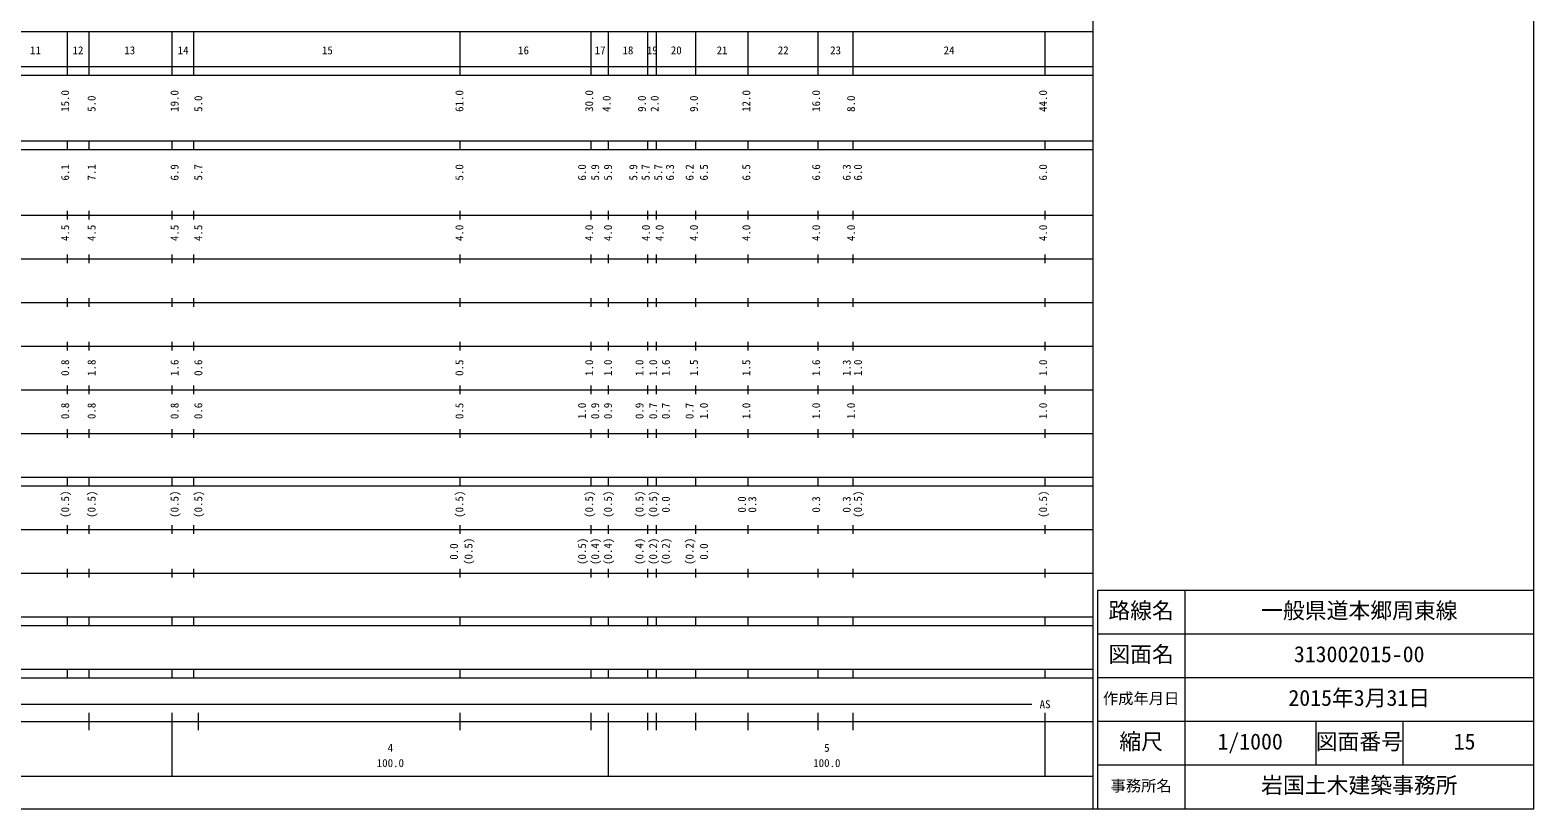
# Model space of a CAD drawing. Units: millimetres on the paper, enlarged 1000 times. Extents: x 33656 to 673656, y 21260 to 381260.
# Drawn here: x 329098 to 673656, y 21260 to 199617 of the extents above; entities that cross this region are included whole.
import ezdxf
from ezdxf.enums import TextEntityAlignment as Align

# ---------------------------------------------------------------- set-up
doc = ezdxf.new("R2010")
doc.units = ezdxf.units.MM
doc.header["$LTSCALE"] = 1000
doc.layers.add('S-SUV', color=7, linetype='Continuous', lineweight=13)
doc.styles.add('ＭＳ ゴシック', font='')
doc.styles.get('ＭＳ ゴシック').set_extended_font_data('MS Gothic')

msp = doc.modelspace()

# ---------------------------------------------------------------- linework, layer by layer
at = {"layer": 'S-SUV'}
for p, q in [((673656, 21260), (673656, 381260)), ((572656, 21260), (572656, 371260)), ((61656, 199260), (572656, 199260)), ((329618, 199260), (343640, 199260)), ((337642, 189260), (337642, 199260)), ((342656, 189260), (342656, 199260)), ((358617, 199260), (372638, 199260)), ((361656, 189260), (361656, 199260)), ((366640, 189260), (366640, 199260)), ((427656, 189260), (427656, 199260)), ((457656, 189260), (457656, 199260)), ((461656, 189260), (461656, 199260)), ((470656, 189260), (470656, 199260)), ((472656, 189260), (472656, 199260)), ((481656, 189260), (481656, 199260)), ((493656, 189260), (493656, 199260)), ((509656, 189260), (509656, 199260)), ((517656, 189260), (517656, 199260)), ((561656, 189260), (561656, 199260)), ((33656, 191260), (572656, 191260)), ((329618, 191260), (343640, 191260)), ((358617, 191260), (372638, 191260)), ((33656, 189260), (572656, 189260)), ((329618, 189260), (343640, 189260)), ((358617, 189260), (372638, 189260)), ((33656, 174260), (572656, 174260)), ((329618, 174260), (343640, 174260)), ((337642, 172260), (337642, 174260)), ((342656, 172260), (342656, 174260)), ((358617, 174260), (372638, 174260)), ((361656, 172260), (361656, 174260)), ((366640, 172260), (366640, 174260)), ((427656, 172260), (427656, 174260)), ((457656, 172260), (457656, 174260)), ((461656, 172260), (461656, 174260)), ((470656, 172260), (470656, 174260)), ((472656, 172260), (472656, 174260)), ((481656, 172260), (481656, 174260)), ((493656, 172260), (493656, 174260)), ((509656, 172260), (509656, 174260)), ((517656, 172260), (517656, 174260)), ((561656, 172260), (561656, 174260)), ((33656, 172260), (572656, 172260)), ((329618, 172260), (343640, 172260)), ((358617, 172260), (372638, 172260)), ((33656, 157260), (572656, 157260)), ((329618, 157260), (343640, 157260)), ((337642, 156260), (337642, 158260)), ((342656, 156260), (342656, 158260)), ((358617, 157260), (372638, 157260)), ((361656, 156260), (361656, 158260)), ((366640, 156260), (366640, 158260)), ((427656, 156260), (427656, 158260)), ((457656, 156260), (457656, 158260)), ((461656, 156260), (461656, 158260)), ((470656, 156260), (470656, 158260)), ((472656, 156260), (472656, 158260)), ((481656, 156260), (481656, 158260)), ((493656, 156260), (493656, 158260)), ((509656, 156260), (509656, 158260)), ((517656, 156260), (517656, 158260)), ((561656, 156260), (561656, 158260)), ((337642, 146260), (337642, 148260)), ((342656, 146260), (342656, 148260)), ((361656, 146260), (361656, 148260)), ((366640, 146260), (366640, 148260)), ((427656, 146260), (427656, 148260)), ((457656, 146260), (457656, 148260)), ((461656, 146260), (461656, 148260)), ((470656, 146260), (470656, 148260)), ((472656, 146260), (472656, 148260)), ((481656, 146260), (481656, 148260)), ((493656, 146260), (493656, 148260)), ((509656, 146260), (509656, 148260)), ((517656, 146260), (517656, 148260)), ((561656, 146260), (561656, 148260)), ((39656, 147260), (572656, 147260)), ((329618, 147260), (343640, 147260)), ((358617, 147260), (372638, 147260)), ((337642, 136260), (337642, 138260)), ((342656, 136260), (342656, 138260)), ((361656, 136260), (361656, 138260)), ((366640, 136260), (366640, 138260)), ((427656, 136260), (427656, 138260)), ((457656, 136260), (457656, 138260)), ((461656, 136260), (461656, 138260)), ((470656, 136260), (470656, 138260)), ((472656, 136260), (472656, 138260)), ((481656, 136260), (481656, 138260)), ((493656, 136260), (493656, 138260)), ((509656, 136260), (509656, 138260)), ((517656, 136260), (517656, 138260)), ((561656, 136260), (561656, 138260)), ((45656, 137260), (572656, 137260)), ((329618, 137260), (343640, 137260)), ((358617, 137260), (372638, 137260)), ((337642, 126260), (337642, 128260)), ((342656, 126260), (342656, 128260)), ((361656, 126260), (361656, 128260)), ((366640, 126260), (366640, 128260)), ((427656, 126260), (427656, 128260)), ((457656, 126260), (457656, 128260)), ((461656, 126260), (461656, 128260)), ((470656, 126260), (470656, 128260)), ((472656, 126260), (472656, 128260)), ((481656, 126260), (481656, 128260)), ((493656, 126260), (493656, 128260)), ((509656, 126260), (509656, 128260)), ((517656, 126260), (517656, 128260)), ((561656, 126260), (561656, 128260)), ((39656, 127260), (572656, 127260)), ((329618, 127260), (343640, 127260)), ((358617, 127260), (372638, 127260)), ((45656, 117260), (572656, 117260)), ((329618, 117260), (343640, 117260)), ((337642, 116260), (337642, 118260)), ((342656, 116260), (342656, 118260)), ((358617, 117260), (372638, 117260)), ((361656, 116260), (361656, 118260)), ((366640, 116260), (366640, 118260)), ((427656, 116260), (427656, 118260)), ((457656, 116260), (457656, 118260)), ((461656, 116260), (461656, 118260)), ((470656, 116260), (470656, 118260)), ((472656, 116260), (472656, 118260)), ((481656, 116260), (481656, 118260)), ((493656, 116260), (493656, 118260)), ((509656, 116260), (509656, 118260)), ((517656, 116260), (517656, 118260)), ((561656, 116260), (561656, 118260)), ((39656, 107260), (572656, 107260)), ((329618, 107260), (343640, 107260)), ((337642, 106260), (337642, 108260)), ((342656, 106260), (342656, 108260)), ((358617, 107260), (372638, 107260)), ((361656, 106260), (361656, 108260)), ((366640, 106260), (366640, 108260)), ((427656, 106260), (427656, 108260)), ((457656, 106260), (457656, 108260)), ((461656, 106260), (461656, 108260)), ((470656, 106260), (470656, 108260)), ((472656, 106260), (472656, 108260)), ((481656, 106260), (481656, 108260)), ((493656, 106260), (493656, 108260)), ((509656, 106260), (509656, 108260)), ((517656, 106260), (517656, 108260)), ((561656, 106260), (561656, 108260)), ((33656, 97260), (572656, 97260)), ((329618, 97260), (343640, 97260)), ((337642, 95260), (337642, 97260)), ((342656, 95260), (342656, 97260)), ((358617, 97260), (372638, 97260)), ((361656, 95260), (361656, 97260)), ((366640, 95260), (366640, 97260)), ((427656, 95260), (427656, 97260)), ((457656, 95260), (457656, 97260)), ((461656, 95260), (461656, 97260)), ((470656, 95260), (470656, 97260)), ((472656, 95260), (472656, 97260)), ((481656, 95260), (481656, 97260)), ((493656, 95260), (493656, 97260)), ((509656, 95260), (509656, 97260)), ((517656, 95260), (517656, 97260)), ((561656, 95260), (561656, 97260)), ((33656, 95260), (572656, 95260)), ((329618, 95260), (343640, 95260)), ((358617, 95260), (372638, 95260)), ((337642, 84260), (337642, 86260)), ((342656, 84260), (342656, 86260)), ((361656, 84260), (361656, 86260)), ((366640, 84260), (366640, 86260)), ((427656, 84260), (427656, 86260)), ((457656, 84260), (457656, 86260)), ((461656, 84260), (461656, 86260)), ((470656, 84260), (470656, 86260)), ((472656, 84260), (472656, 86260)), ((481656, 84260), (481656, 86260)), ((493656, 84260), (493656, 86260)), ((509656, 84260), (509656, 86260)), ((517656, 84260), (517656, 86260)), ((561656, 84260), (561656, 86260)), ((42656, 85260), (572656, 85260)), ((329618, 85260), (343640, 85260)), ((358617, 85260), (372638, 85260)), ((337642, 74260), (337642, 76260)), ((342656, 74260), (342656, 76260)), ((361656, 74260), (361656, 76260)), ((366640, 74260), (366640, 76260)), ((427656, 74260), (427656, 76260)), ((457656, 74260), (457656, 76260)), ((461656, 74260), (461656, 76260)), ((470656, 74260), (470656, 76260)), ((472656, 74260), (472656, 76260)), ((481656, 74260), (481656, 76260)), ((493656, 74260), (493656, 76260)), ((509656, 74260), (509656, 76260)), ((517656, 74260), (517656, 76260)), ((561656, 74260), (561656, 76260)), ((33656, 75260), (572656, 75260)), ((329618, 75260), (343640, 75260)), ((358617, 75260), (372638, 75260)), ((673656, 71260), (573656, 71260)), ((573656, 71260), (573656, 21260)), ((593656, 71260), (593656, 21260)), ((33656, 65260), (572656, 65260)), ((33656, 63260), (572656, 63260)), ((329618, 65260), (343640, 65260)), ((329618, 63260), (343640, 63260)), ((337642, 63260), (337642, 65260)), ((342656, 63260), (342656, 65260)), ((358617, 65260), (372638, 65260)), ((358617, 63260), (372638, 63260)), ((361656, 63260), (361656, 65260)), ((366640, 63260), (366640, 65260)), ((427656, 63260), (427656, 65260)), ((457656, 63260), (457656, 65260)), ((461656, 63260), (461656, 65260)), ((470656, 63260), (470656, 65260)), ((472656, 63260), (472656, 65260)), ((481656, 63260), (481656, 65260)), ((493656, 63260), (493656, 65260)), ((509656, 63260), (509656, 65260)), ((517656, 63260), (517656, 65260)), ((561656, 63260), (561656, 65260)), ((673656, 61260), (573656, 61260)), ((33656, 53260), (572656, 53260)), ((329618, 53260), (343640, 53260)), ((337642, 51260), (337642, 53260)), ((342656, 51260), (342656, 53260)), ((358617, 53260), (372638, 53260)), ((361656, 51260), (361656, 53260)), ((366640, 51260), (366640, 53260)), ((427656, 51260), (427656, 53260)), ((457656, 51260), (457656, 53260)), ((461656, 51260), (461656, 53260)), ((470656, 51260), (470656, 53260)), ((472656, 51260), (472656, 53260)), ((481656, 51260), (481656, 53260)), ((493656, 51260), (493656, 53260)), ((509656, 51260), (509656, 53260)), ((517656, 51260), (517656, 53260)), ((561656, 51260), (561656, 53260)), ((33656, 51260), (572656, 51260)), ((329618, 51260), (343640, 51260)), ((358617, 51260), (372638, 51260)), ((673656, 51260), (573656, 51260)), ((318156, 45260), (558656, 45260)), ((342656, 39260), (342656, 43260)), ((361656, 28760), (361656, 43260)), ((367656, 39260), (367656, 43260)), ((427656, 39260), (427656, 43260)), ((457656, 39260), (457656, 43260)), ((461656, 28760), (461656, 43260)), ((470656, 39260), (470656, 43260)), ((472656, 39260), (472656, 43260)), ((481656, 39260), (481656, 43260)), ((493656, 39260), (493656, 43260)), ((509656, 39260), (509656, 43260)), ((517656, 39260), (517656, 43260)), ((561656, 28760), (561656, 43260)), ((33656, 41260), (572656, 41260)), ((673656, 41260), (573656, 41260)), ((623656, 41260), (623656, 31260)), ((643656, 41260), (643656, 31260)), ((673656, 31260), (573656, 31260)), ((61656, 28760), (572656, 28760)), ((33656, 21260), (673656, 21260))]:
    msp.add_line(p, q, dxfattribs=at)

# ---------------------------------------------------------------- texts
at = {"layer": 'S-SUV', "style": 'ＭＳ ゴシック'}
for s, height, p in [('11', 1833, (329098, 193519)), ('12', 1833, (338825, 193519)), ('13', 1833, (350693, 193519)), ('14', 1833, (362928, 193519)), ('15', 1833, (395968, 193519)), ('16', 1833, (440914, 193519)), ('17', 1833, (458464, 193519)), ('18', 1833, (464833, 193519)), ('19', 1833, (470406, 193519)), ('20', 1833, (475906, 193519)), ('21', 1833, (486406, 193519)), ('22', 1833, (500406, 193519)), ('23', 1833, (512406, 193519)), ('24', 1833, (538406, 193519)), ('路線名', 3666, (576156, 63760)), ('路線名', 3666, (576156, 63760)), ('一般県道本郷周東線', 3666, (611156, 63760)), ('図面名', 3666, (576156, 53760)), ('図面名', 3666, (576156, 53760)), ('313002015-00', 3666, (618656, 53760)), ('2015年3月31日', 3666, (617406, 43760)), ('AS', 1833, (560406, 43760)), ('作成年月日', 2566, (574906, 44510)), ('作成年月日', 2566, (574906, 44510)), ('縮尺', 3666, (578656, 33760)), ('縮尺', 3666, (578656, 33760)), ('1/1000', 3666, (601156, 33760)), ('図面番号', 3666, (623656, 33760)), ('図面番号', 3666, (623656, 33760)), ('15', 3666, (655281, 33760)), ('4', 1833, (411031, 33783)), ('5', 1833, (511031, 33783)), ('100.0', 1833, (408531, 30293)), ('100.0', 1833, (508531, 30293)), ('事務所名', 2566, (576656, 24510)), ('事務所名', 2566, (576656, 24510)), ('岩国土木建築事務所', 3666, (611156, 23760))]:
    msp.add_text(s, height=height, dxfattribs=at).set_placement(p, align=Align.BOTTOM_LEFT)
for s, p in [('15.0', (338591, 180888)), ('5.0', (344650, 180888)), ('19.0', (363664, 180888)), ('5.0', (369097, 180888)), ('61.0', (428923, 180888)), ('30.0', (458656, 180888)), ('4.0', (462656, 180888)), ('9.0', (470746, 180888)), ('2.0', (473656, 180888)), ('9.0', (482656, 180888)), ('12.0', (494656, 180888)), ('16.0', (510656, 180888)), ('8.0', (518656, 180888)), ('44.0', (562656, 180888)), ('6.1', (338591, 165160)), ('7.1', (344650, 165160)), ('6.9', (363664, 165160)), ('5.7', (369097, 165160)), ('5.0', (428923, 165160)), ('6.0', (457014, 165160)), ('5.9', (460026, 165160)), ('5.9', (462964, 165160)), ('5.9', (468762, 165160)), ('5.7', (471584, 165160)), ('5.7', (474478, 165160)), ('6.3', (477163, 165160)), ('6.2', (481656, 165160)), ('6.5', (484943, 165160)), ('6.5', (494656, 165160)), ('6.6', (510656, 165160)), ('6.3', (517656, 165160)), ('6.0', (520231, 165160)), ('6.0', (562656, 165160)), ('4.5', (338591, 151303)), ('4.5', (344650, 151303)), ('4.5', (363664, 151303)), ('4.5', (369097, 151303)), ('4.0', (428923, 151303)), ('4.0', (458656, 151303)), ('4.0', (462964, 151303)), ('4.0', (471656, 151303)), ('4.0', (474784, 151303)), ('4.0', (482656, 151303)), ('4.0', (494656, 151303)), ('4.0', (510656, 151303)), ('4.0', (518656, 151303)), ('4.0', (562656, 151303)), ('0.8', (338591, 120421)), ('1.8', (344650, 120421)), ('1.6', (363664, 120421)), ('0.6', (369097, 120421)), ('0.5', (428923, 120421)), ('1.0', (458656, 120421)), ('1.0', (462964, 120421)), ('1.0', (470182, 120421)), ('1.0', (473325, 120421)), ('1.6', (476216, 120421)), ('1.5', (482656, 120421)), ('1.5', (494656, 120421)), ('1.6', (510656, 120421)), ('1.3', (517656, 120421)), ('1.0', (520231, 120421)), ('1.0', (562656, 120421)), ('0.8', (338591, 110534)), ('0.8', (344650, 110534)), ('0.8', (363664, 110534)), ('0.6', (369097, 110534)), ('0.5', (428923, 110534)), ('1.0', (457014, 110534)), ('0.9', (460026, 110534)), ('0.9', (462964, 110534)), ('0.9', (470182, 110534)), ('0.7', (473325, 110534)), ('0.7', (476216, 110534)), ('0.7', (481656, 110534)), ('1.0', (484943, 110534)), ('1.0', (494656, 110534)), ('1.0', (510656, 110534)), ('1.0', (518656, 110534)), ('1.0', (562656, 110534)), ('(0.5)', (338591, 87915)), ('(0.5)', (344650, 87915)), ('(0.5)', (363664, 87915)), ('(0.5)', (369097, 87915)), ('(0.5)', (428923, 87915)), ('(0.5)', (458656, 87915)), ('(0.5)', (462964, 87915)), ('(0.5)', (470182, 87915)), ('(0.5)', (473325, 87915)), ('(0.5)', (520231, 87915)), ('(0.5)', (562656, 87915)), ('0.0', (476216, 89113)), ('0.0', (493656, 89113)), ('0.3', (496026, 89113)), ('0.3', (510656, 89113)), ('0.3', (517656, 89113)), ('(0.5)', (431012, 77129)), ('(0.5)', (457014, 77129)), ('(0.4)', (460026, 77129)), ('(0.4)', (462964, 77129)), ('(0.4)', (470182, 77129)), ('(0.2)', (473325, 77129)), ('(0.2)', (476216, 77129)), ('(0.2)', (481656, 77129)), ('0.0', (427669, 78328)), ('0.0', (484943, 78328))]:
    msp.add_text(s, height=1833, rotation=90, dxfattribs=at).set_placement(p, align=Align.BOTTOM_LEFT)

doc.saveas('drawing.dxf')
